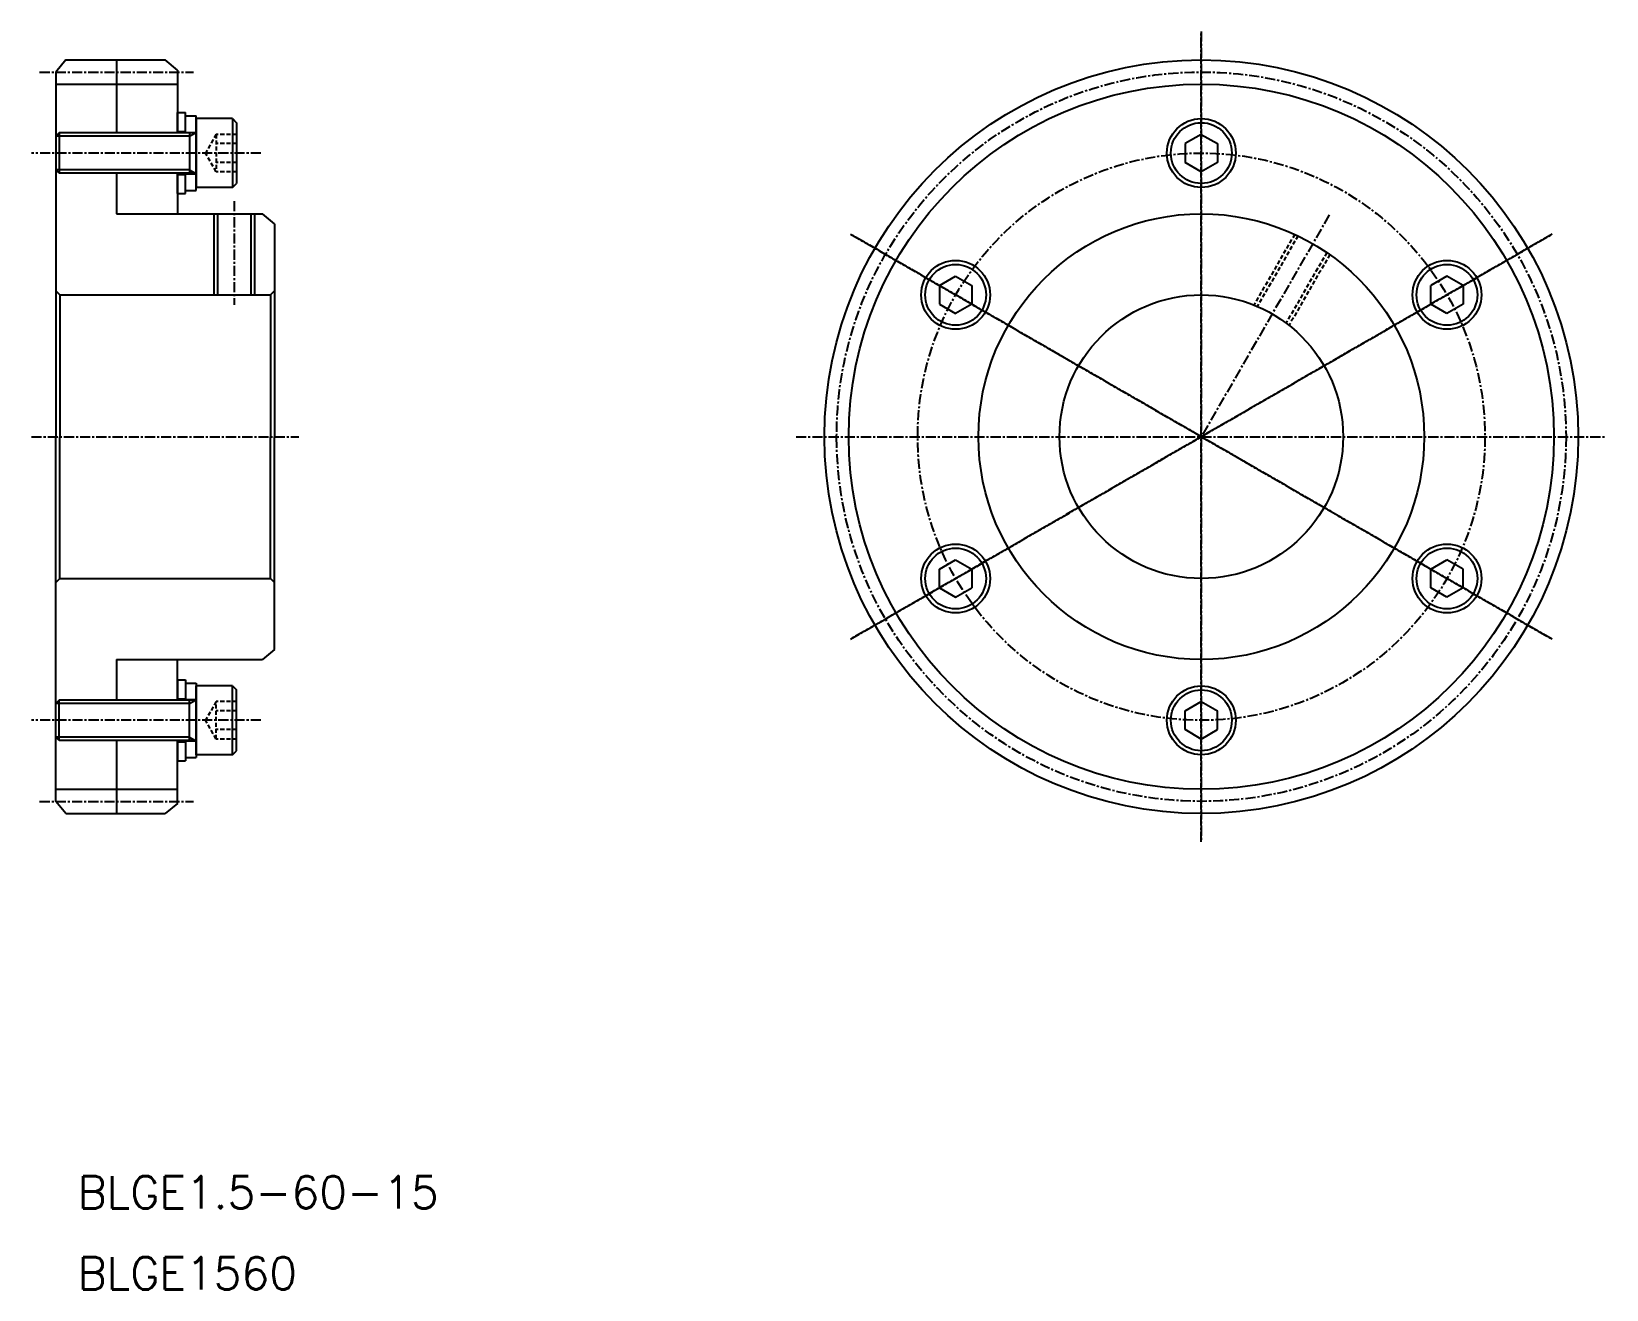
# Model space of a CAD drawing. Extents: x 0 to 194, y 0 to 155.
import ezdxf

# ---------------------------------------------------------------- set-up
doc = ezdxf.new("R2010")
doc.units = 0
doc.linetypes.add('CENTER', pattern=[2, 1.25, -0.25, 0.25, -0.25])
doc.linetypes.add('DASHED', pattern=[0.75, 0.5, -0.25])
doc.layers.get('0').update_dxf_attribs({"linetype": 'CONTINUOUS'})
doc.layers.add('CENTER', color=1, linetype='CENTER')
doc.styles.get("Standard").update_dxf_attribs({"font": 'txt', "bigfont": 'BIGFONT'})

msp = doc.modelspace()

# ---------------------------------------------------------------- linework, layer by layer
at = {"color": 7, "linetype": 'CONTINUOUS'}
for p, q in [((4.25, 151.74), (3, 150.24)), ((4.25, 151.74), (16.5, 151.74)), ((10.5, 151.74), (10.5, 142.74)), ((18, 150.49), (16.5, 151.74)), ((3, 150.24), (3, 105.24)), ((18, 150.49), (18, 142.74)), ((3, 148.74), (18, 148.74)), ((18, 142.74), (18, 145.24)), ((18, 145.24), (19, 145.24)), ((19, 142.74), (19, 145.24)), ((19, 142.74), (19, 144.84)), ((19, 144.84), (20.3, 144.84)), ((20.3, 135.64), (20.3, 144.84)), ((24.8, 144.49), (20.3, 144.49)), ((20.3, 144.49), (20.3, 135.99)), ((24.8, 144.49), (24.8, 135.99)), ((24.8, 144.49), (25.3, 143.99)), ((25.3, 143.99), (25.3, 136.49)), ((3.43, 142.74), (3, 142.31)), ((3, 142.31), (3, 138.17)), ((20.3, 142.74), (3.43, 142.74)), ((3.43, 142.74), (3.43, 137.74)), ((18, 142.89), (19, 142.89)), ((19, 142.79), (20.3, 142.79)), ((19.5, 142.74), (19.5, 137.74)), ((144.35, 142.55), (142.35, 141.4)), ((144.35, 142.55), (146.35, 141.4)), ((19, 140.24), (19, 140.24)), ((142.35, 141.4), (142.35, 139.09)), ((146.35, 141.4), (146.35, 139.09)), ((3.43, 137.74), (3, 138.17)), ((144.35, 137.93), (142.35, 139.09)), ((146.35, 139.09), (144.35, 137.93)), ((20.3, 137.74), (3.43, 137.74)), ((10.5, 137.74), (10.5, 132.74)), ((18, 137.74), (18, 132.74)), ((18, 135.24), (18, 137.74)), ((18, 137.59), (19, 137.59)), ((19, 135.24), (19, 137.74)), ((19, 135.64), (19, 137.74)), ((19, 137.69), (20.3, 137.69)), ((24.8, 135.99), (25.3, 136.49)), ((18, 135.24), (19, 135.24)), ((19, 135.64), (20.3, 135.64)), ((24.8, 135.99), (20.3, 135.99)), ((10.5, 132.74), (28.5, 132.74)), ((22.95, 132.74), (22.95, 122.74)), ((27.05, 132.74), (27.05, 122.74)), ((30, 131.49), (28.5, 132.74)), ((30, 131.49), (30, 105.24)), ((3, 126.99), (3, 126.99)), ((112.03, 123.9), (114.03, 125.05)), ((114.03, 125.05), (116.03, 123.9)), ((174.66, 125.05), (172.66, 123.9)), ((176.66, 123.9), (174.66, 125.05)), ((3.5, 122.74), (3, 123.24)), ((3.5, 122.74), (29.5, 122.74)), ((3.5, 122.74), (3.5, 105.24)), ((29.5, 122.74), (30, 123.24)), ((29.5, 122.74), (29.5, 105.24)), ((112.03, 123.9), (112.03, 121.59)), ((116.03, 123.9), (116.03, 121.59)), ((172.66, 121.59), (172.66, 123.9)), ((176.66, 123.9), (176.66, 121.59)), ((112.03, 121.59), (114.03, 120.43)), ((116.03, 121.59), (114.03, 120.43)), ((174.66, 120.43), (172.66, 121.59)), ((176.66, 121.59), (174.66, 120.43)), ((3, 105.24), (3, 105.24)), ((3, 60.24), (3, 105.24)), ((3, 105.24), (3, 105.24)), ((3.5, 87.74), (3.5, 105.24)), ((29.5, 87.74), (29.5, 105.24)), ((30, 78.99), (30, 105.24)), ((112.03, 88.9), (114.03, 90.05)), ((114.03, 90.05), (116.03, 88.9)), ((172.66, 88.9), (174.66, 90.05)), ((176.66, 88.9), (174.66, 90.05)), ((3.5, 87.74), (3, 87.24)), ((3.5, 87.74), (29.5, 87.74)), ((29.5, 87.74), (30, 87.24)), ((112.03, 86.59), (112.03, 88.9)), ((116.03, 88.9), (116.03, 86.59)), ((172.66, 86.59), (172.66, 88.9)), ((176.66, 86.59), (176.66, 88.9)), ((112.03, 86.59), (114.03, 85.43)), ((114.03, 85.43), (116.03, 86.59)), ((174.66, 85.43), (172.66, 86.59)), ((176.66, 86.59), (174.66, 85.43)), ((3, 83.49), (3, 83.49)), ((10.5, 77.74), (28.5, 77.74)), ((10.5, 77.74), (10.5, 72.74)), ((18, 72.74), (18, 77.74)), ((30, 78.99), (28.5, 77.74)), ((18, 75.24), (18, 72.74)), ((18, 75.24), (19, 75.24)), ((19, 75.24), (19, 72.74)), ((19, 74.84), (19, 72.74)), ((19, 74.84), (20.3, 74.84)), ((20.3, 74.84), (20.3, 65.64)), ((24.8, 74.49), (20.3, 74.49)), ((20.3, 65.99), (20.3, 74.49)), ((24.8, 65.99), (24.8, 74.49)), ((24.8, 74.49), (25.3, 73.99)), ((25.3, 66.49), (25.3, 73.99)), ((3.43, 72.74), (3, 72.31)), ((3, 68.17), (3, 72.31)), ((20.3, 72.74), (3.43, 72.74)), ((3.43, 67.74), (3.43, 72.74)), ((18, 72.89), (19, 72.89)), ((19, 72.79), (20.3, 72.79)), ((19.5, 67.74), (19.5, 72.74)), ((142.35, 71.4), (144.35, 72.55)), ((144.35, 72.55), (146.35, 71.4)), ((19, 70.24), (19, 70.24)), ((142.35, 69.09), (142.35, 71.4)), ((146.35, 69.09), (146.35, 71.4)), ((3.43, 67.74), (3, 68.18)), ((144.35, 67.93), (142.35, 69.09)), ((144.35, 67.93), (146.35, 69.09)), ((20.3, 67.74), (3.43, 67.74)), ((10.5, 67.74), (10.5, 58.74)), ((18, 59.99), (18, 67.74)), ((18, 67.74), (18, 65.24)), ((18, 67.59), (19, 67.59)), ((19, 67.74), (19, 65.24)), ((19, 67.74), (19, 65.64)), ((19, 67.69), (20.3, 67.69)), ((24.8, 65.99), (25.3, 66.49)), ((18, 65.24), (19, 65.24)), ((19, 65.64), (20.3, 65.64)), ((24.8, 65.99), (20.3, 65.99)), ((3, 61.74), (18, 61.74)), ((4.25, 58.74), (3, 60.24)), ((4.25, 58.74), (16.5, 58.74)), ((18, 59.99), (16.5, 58.74))]:
    msp.add_line(p, q, dxfattribs=at)
at = {"color": 3, "linetype": 'CONTINUOUS'}
for p, q in [((19.5, 142.31), (3, 142.31)), ((19.5, 142.31), (20.25, 142.74)), ((19.5, 138.17), (3, 138.17)), ((19.5, 138.17), (20.25, 137.74)), ((22.5, 132.74), (22.5, 122.74)), ((27.5, 132.74), (27.5, 122.74)), ((19.5, 72.31), (3, 72.31)), ((19.5, 72.31), (20.25, 72.74)), ((19.5, 68.18), (3, 68.18)), ((19.5, 68.18), (20.25, 67.74))]:
    msp.add_line(p, q, dxfattribs=at)
at = {"color": 3, "linetype": 'DASHED'}
for p, q in [((22.8, 142.55), (21.47, 140.24)), ((22.47, 141.97), (22.47, 141.97)), ((22.8, 142.55), (22.8, 137.93)), ((25.3, 142.55), (22.8, 142.55)), ((22.8, 137.93), (21.47, 140.24)), ((22.13, 141.4), (22.13, 141.4)), ((25.3, 141.4), (22.8, 141.4)), ((25.3, 139.09), (22.8, 139.09)), ((25.3, 137.93), (22.8, 137.93)), ((155.87, 130.21), (150.84, 121.49)), ((156.28, 130.02), (151.26, 121.32)), ((159.83, 127.97), (154.81, 119.27)), ((160.2, 127.71), (155.17, 118.99)), ((22.8, 72.55), (21.47, 70.24)), ((22.8, 67.93), (22.8, 72.55)), ((25.3, 72.55), (22.8, 72.55)), ((22.8, 67.93), (21.47, 70.24)), ((25.3, 71.4), (22.8, 71.4)), ((22.13, 69.09), (22.13, 69.09)), ((22.47, 68.51), (22.47, 68.51)), ((25.3, 69.09), (22.8, 69.09)), ((25.3, 67.93), (22.8, 67.93))]:
    msp.add_line(p, q, dxfattribs=at)
at = {"color": 7, "linetype": 'CONTINUOUS'}
for centre, radius in [((144.35, 105.24), 46.5), ((144.35, 140.24), 4.25), ((144.35, 140.24), 3.75), ((144.35, 105.24), 27.5), ((114.03, 122.74), 4.25), ((114.03, 122.74), 3.75), ((174.66, 122.74), 4.25), ((174.66, 122.74), 3.75), ((144.35, 105.24), 17.5), ((114.03, 87.74), 4.25), ((114.03, 87.74), 3.75), ((174.66, 87.74), 4.25), ((174.66, 87.74), 3.75), ((144.35, 70.24), 4.25), ((144.35, 70.24), 3.75)]:
    msp.add_circle(centre, radius, dxfattribs=at)
at = {"color": 3, "linetype": 'CONTINUOUS'}
msp.add_circle((144.35, 105.24), 43.5, dxfattribs=at)
at = {"layer": 'CENTER', "color": 1, "linetype": 'CENTER'}
for p, q in [((144.35, 155.24), (144.35, 55.24)), ((144.35, 55.24), (144.35, 155.24)), ((1, 150.24), (20, 150.24)), ((28.3, 140.24), (0, 140.24)), ((25, 134.32), (25, 121.51)), ((160.14, 132.6), (144.35, 105.24)), ((101.04, 130.24), (187.65, 80.24)), ((101.04, 80.24), (187.65, 130.24)), ((187.65, 80.24), (101.04, 130.24)), ((187.65, 130.24), (101.04, 80.24)), ((0, 105.24), (33, 105.24)), ((94.35, 105.24), (194.35, 105.24)), ((28.3, 70.24), (0, 70.24)), ((1, 60.24), (20, 60.24))]:
    msp.add_line(p, q, dxfattribs=at)
for radius in [45, 35]:
    msp.add_circle((144.35, 105.24), radius, dxfattribs=at)

# ---------------------------------------------------------------- texts
at = {"color": 7, "linetype": 'CONTINUOUS'}
for s, p in [('BLGE1.5-60-15', (5.67, 10)), ('BLGE1560', (5.67, 0))]:
    msp.add_text(s, height=4, dxfattribs=at).set_placement(p)

doc.saveas('drawing.dxf')
